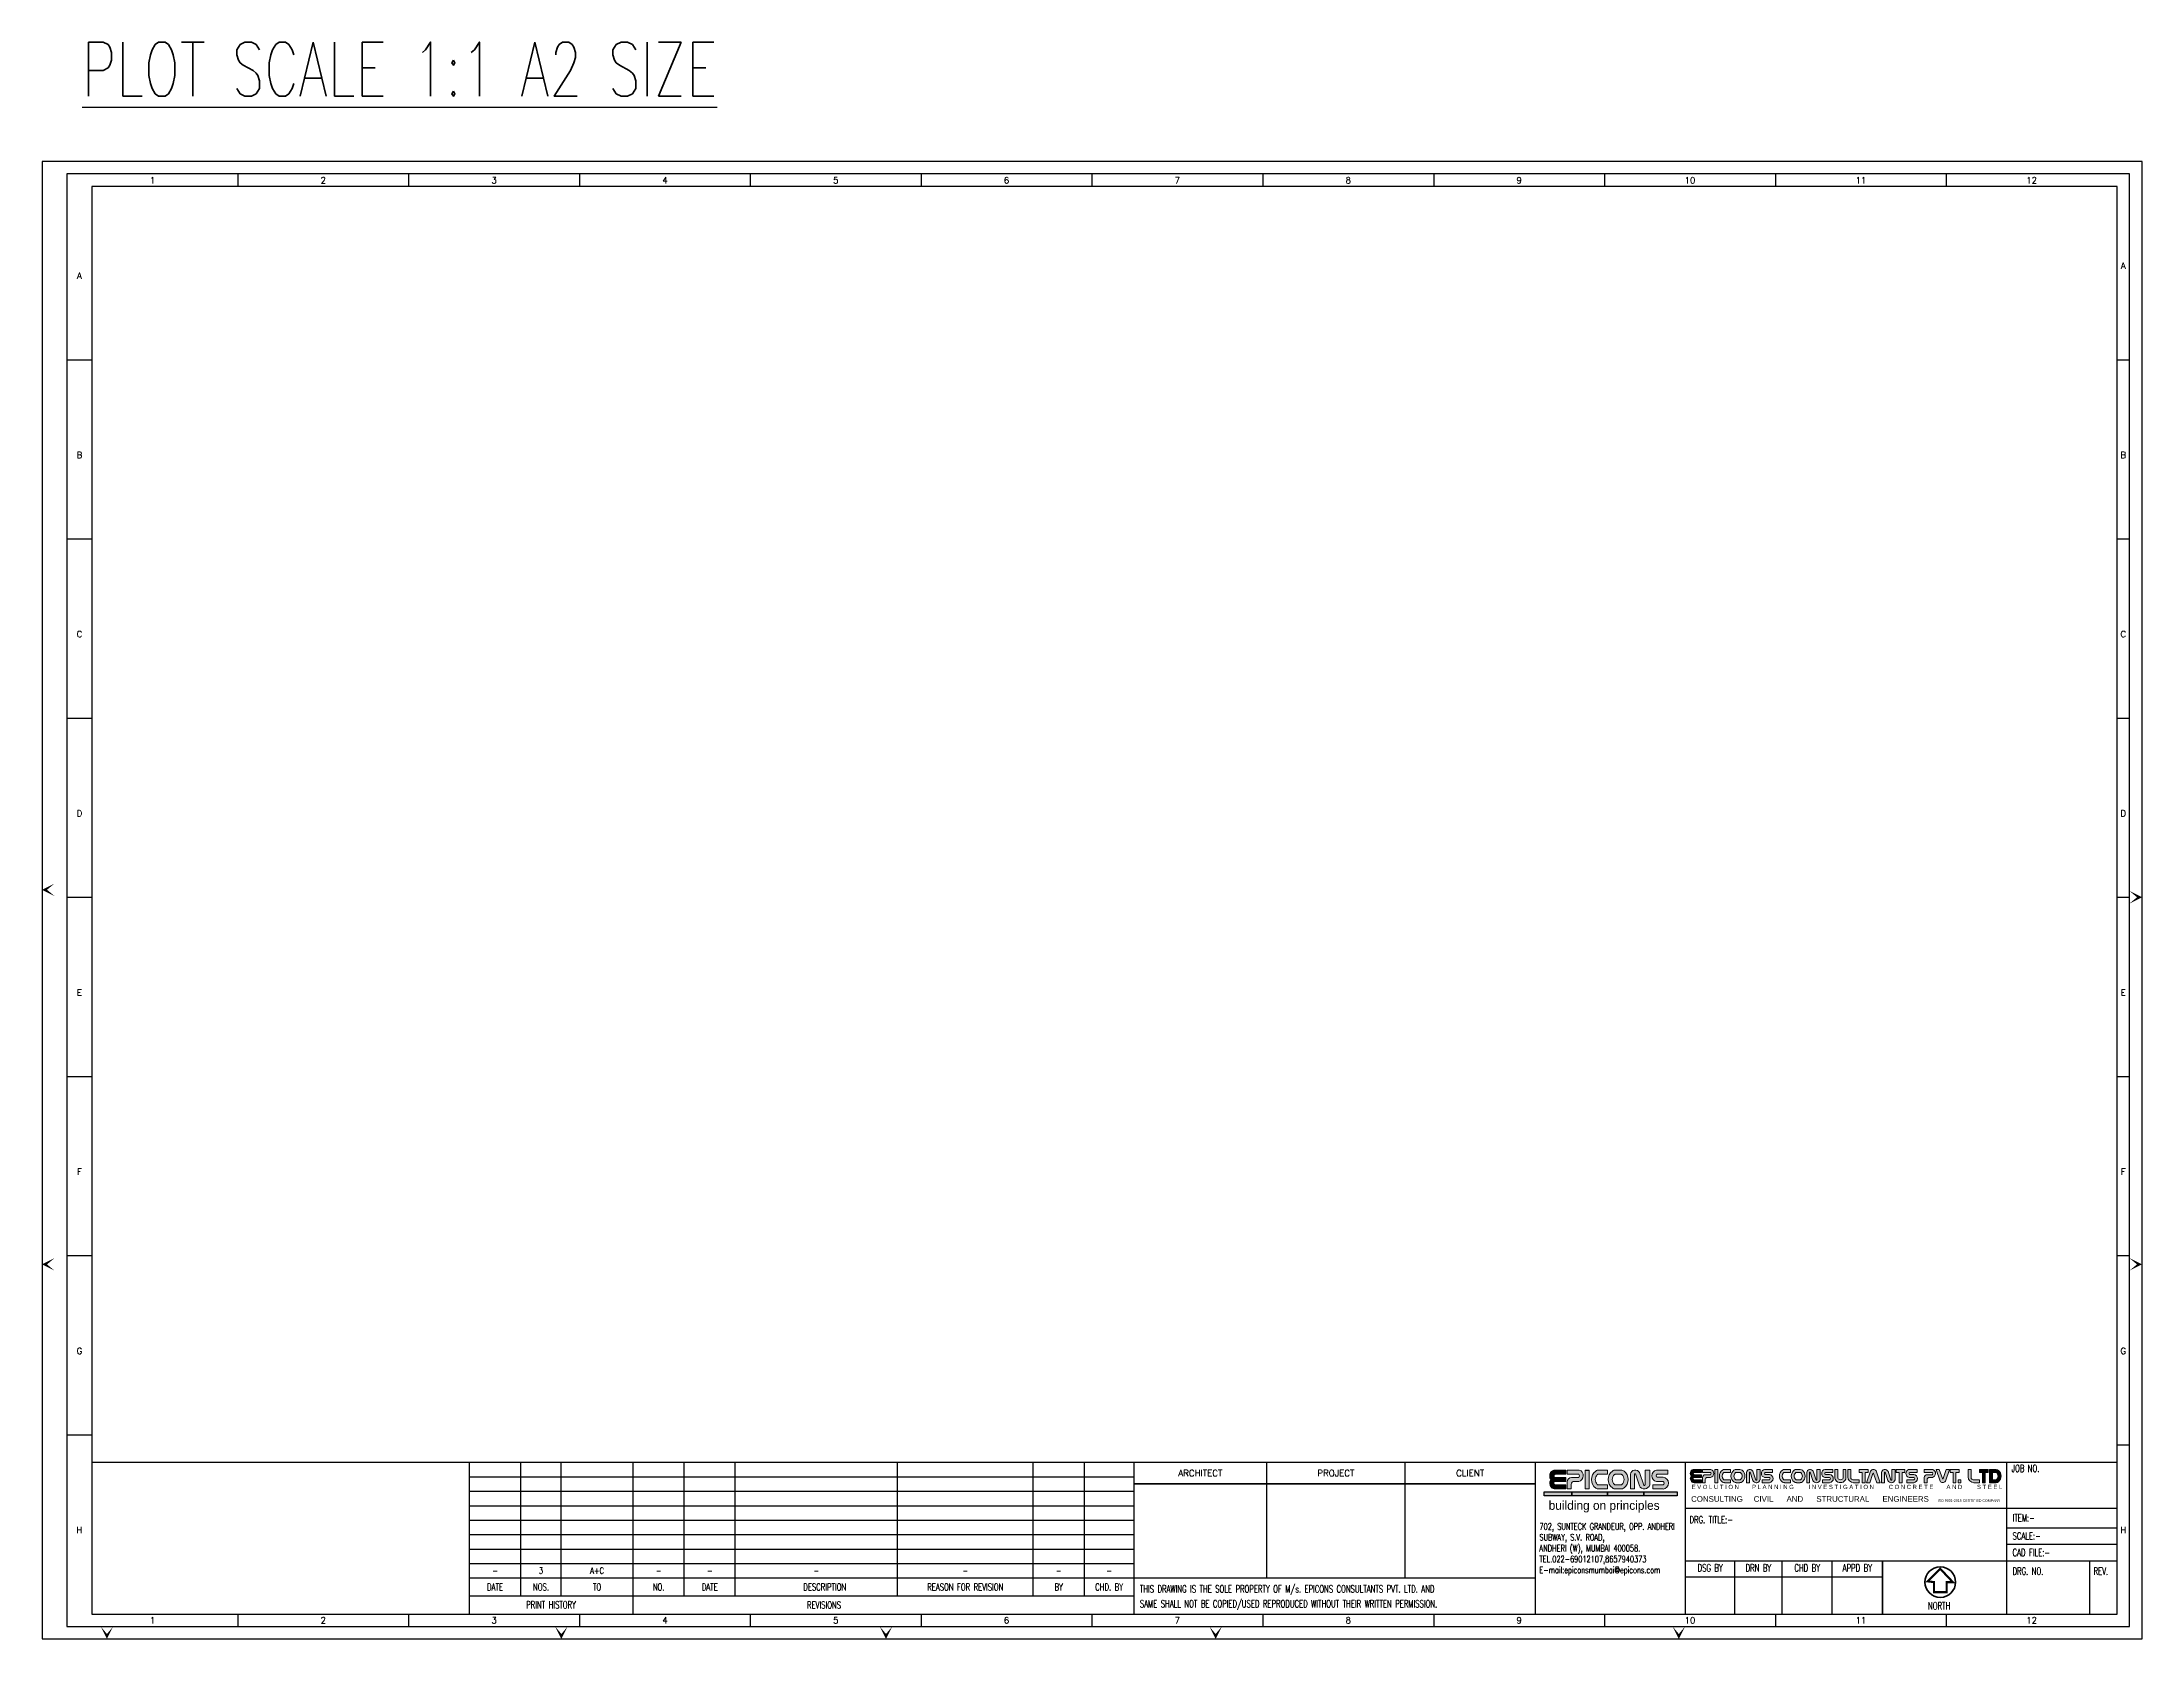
# Model space of a CAD drawing. Header units: inches. Extents: x 390771 to 646861, y -64061 to 219018.
# Drawn here: x 483585 to 541614, y 14852 to 58973 of the extents above; entities that cross this region are included whole.
import ezdxf
from ezdxf.enums import TextEntityAlignment as Align

# ---------------------------------------------------------------- set-up
doc = ezdxf.new("R2010")
doc.units = ezdxf.units.IN
doc.header["$MEASUREMENT"] = 0
doc.layers.add('00 ECPL LOGO', color=250, linetype='Continuous', lineweight=20)
doc.layers.add('S-TEXT', color=2, linetype='Continuous', lineweight=25)
for name, color, linetype in [('PNA', 8, 'Continuous'), ('S-TEXT-1', 4, 'Continuous'), ('SHEET', 7, 'Continuous'), ('TEXT', 4, 'Continuous'), ('TEXT (SHEET)', 4, 'Continuous'), ('TITLE', 6, 'Continuous')]:
    doc.layers.add(name, color=color, linetype=linetype)
doc.styles.add('ROMANS', font='simplex.shx', dxfattribs={"width": 0.7})
doc.styles.add('SEC. TEXT', font='arial.ttf', dxfattribs={"height": 180})
doc.styles.add('VA_ROOM_TEXT', font='GOTHIC.TTF')

# ---------------------------------------------------------------- blocks, each defined once
blk = doc.blocks.new('FOLDER')
at = {"layer": 'PNA'}
for points in [[(-1250, 2500), (0, 0), (0, 1000)], [(1250, 2500), (0, 0), (0, 1000)]]:
    blk.add_solid(points, dxfattribs=at)
blk = doc.blocks.new('zw$C05B')
at = {"layer": '00 ECPL LOGO'}
h = blk.add_hatch(color=152, dxfattribs=at)
h.dxf.hatch_style = 1
h.paths.add_polyline_path([(60044, 6488), (60044, 6657), (59623, 6657, 0.261636), (59446, 6557, 0.285841), (59448, 6287, 0.344902), (59479, 5974, 0.204992), (59629, 5910), (60044, 5910), (60044, 6075), (59639, 6075, -1), (59630, 6209), (60044, 6209), (60044, 6362), (59639, 6362, -1), (59637, 6488)])
h = blk.add_hatch(color=152, dxfattribs=at)
h.dxf.hatch_style = 1
h.paths.add_polyline_path([(60576, 6657), (60099, 6657), (60099, 6488), (60553, 6488, -0.440545), (60553, 6362), (60265, 6362, 0.414214), (60099, 6196), (60099, 5910), (60254, 5910), (60254, 6085, -0.414214), (60379, 6209), (60553, 6209, 0.757811)])
h.paths.add_polyline_path([(60963, 6657), (60801, 6657), (60801, 5910), (60963, 5910)])
h.paths.add_polyline_path([(61687, 6657), (61346, 6657, 0.154275), (61227, 6619, 0.519672), (61227, 5947, 0.154275), (61346, 5910), (61687, 5910), (61687, 6075), (61310, 6075, -0.210356), (61279, 6089, -0.388707), (61279, 6474, -0.210356), (61310, 6488), (61687, 6488)])
h.paths.add_polyline_path([(62211, 6657), (62000, 6657, 0.159018), (61878, 6617, 0.507969), (61878, 5949, 0.159018), (62000, 5910), (62211, 5910, 0.173791), (62343, 5957, 0.472311), (62343, 6609, 0.173791)])
h.paths.add_polyline_path([(62226, 6488, -0.185052), (62253, 6477, -0.445894), (62253, 6086, -0.185052), (62226, 6075), (61991, 6075, -0.185052), (61964, 6086, -0.445894), (61964, 6477, -0.185052), (61991, 6488)], flags=16)
h.paths.add_polyline_path([(62952, 6556, 0.723435), (62587, 6488), (62587, 5910), (62748, 5910), (62748, 6488, -0.723435), (62789, 6504), (62942, 6040, 0.724077), (63350, 6076), (63350, 6657), (63165, 6657), (63165, 6078, -0.755661), (63115, 6061)])
h.paths.add_polyline_path([(64062, 6657), (63614, 6657, 0.823713), (63614, 6206), (63878, 6206, -0.713272), (63878, 6075), (63476, 6075), (63476, 5910), (63878, 5910, 0.900309), (63878, 6373), (63646, 6373, -0.746931), (63646, 6488), (64062, 6488)])
h = blk.add_hatch(color=7, dxfattribs=at)
h.dxf.hatch_style = 1
h.paths.add_polyline_path([(65393, 6562), (65393, 6679), (65099, 6679, 0.261636), (64976, 6610, 0.285841), (64977, 6422, 0.344902), (64999, 6203, 0.204992), (65103, 6158), (65393, 6158), (65393, 6274), (65110, 6274, -1), (65104, 6367), (65393, 6367), (65393, 6473), (65110, 6473, -1), (65109, 6562)])
h = blk.add_hatch(color=7, dxfattribs=at)
h.dxf.hatch_style = 1
h.paths.add_polyline_path([(65763, 6679), (65431, 6679), (65431, 6562), (65747, 6562, -0.440545), (65747, 6473), (65547, 6473, 0.414214), (65431, 6358), (65431, 6158), (65539, 6158), (65539, 6281, -0.414214), (65626, 6367), (65747, 6367, 0.757811)])
h.paths.add_polyline_path([(66033, 6679), (65920, 6679), (65920, 6158), (66033, 6158)])
h.paths.add_polyline_path([(66538, 6679), (66300, 6679, 0.154275), (66217, 6653, 0.519672), (66217, 6185, 0.154275), (66300, 6158), (66538, 6158), (66538, 6274), (66275, 6274, -0.210356), (66253, 6283, -0.388707), (66253, 6552, -0.210356), (66275, 6562), (66538, 6562)])
h.paths.add_polyline_path([(66903, 6679), (66756, 6679, 0.159018), (66671, 6651, 0.507969), (66671, 6186, 0.159018), (66756, 6158), (66903, 6158, 0.173791), (66995, 6191, 0.472311), (66995, 6646, 0.173791)])
h.paths.add_polyline_path([(66913, 6562, -0.185052), (66932, 6554, -0.445894), (66932, 6281, -0.185052), (66913, 6274), (66750, 6274, -0.185052), (66730, 6281, -0.445894), (66730, 6554, -0.185052), (66750, 6562)], flags=16)
h.paths.add_polyline_path([(67419, 6609, 0.723435), (67165, 6562), (67165, 6158), (67277, 6158), (67277, 6562, -0.723435), (67306, 6573), (67412, 6249, 0.724077), (67697, 6274), (67697, 6679), (67568, 6679), (67568, 6276, -0.755661), (67533, 6264)])
h.paths.add_polyline_path([(68193, 6679), (67880, 6679, 0.823713), (67880, 6365), (68065, 6365, -0.713272), (68065, 6274), (67784, 6274), (67784, 6158), (68065, 6158, 0.900309), (68065, 6482), (67903, 6482, -0.746931), (67903, 6562), (68193, 6562)])
h = blk.add_hatch(color=7, dxfattribs=at)
h.dxf.hatch_style = 1
h.paths.add_polyline_path([(68904, 6679), (68666, 6679, 0.154275), (68582, 6653, 0.519672), (68582, 6185, 0.154275), (68666, 6158), (68904, 6158), (68904, 6274), (68641, 6274, -0.210932), (68619, 6284, -0.385278), (68618, 6552, -0.212895), (68640, 6562), (68904, 6562)])
h.paths.add_polyline_path([(69369, 6646, 0.173792), (69277, 6679), (69130, 6679, 0.159018), (69044, 6651, 0.507969), (69044, 6186, 0.159018), (69130, 6158), (69277, 6158, 0.173792), (69369, 6191, 0.472311)])
h.paths.add_polyline_path([(69287, 6562, -0.185053), (69306, 6554, -0.445893), (69306, 6281, -0.185053), (69287, 6274), (69123, 6274, -0.185053), (69104, 6281, -0.445893), (69104, 6554, -0.185053), (69123, 6562)], flags=16)
h.paths.add_polyline_path([(69536, 6562), (69536, 6158), (69649, 6158), (69649, 6562, -0.436861), (69665, 6579, -0.319738), (69678, 6569), (69784, 6249, 0.724077), (70068, 6274), (70068, 6679), (69939, 6679), (69939, 6276, -0.755661), (69904, 6264), (69791, 6609, 0.723435)])
h.paths.add_polyline_path([(70569, 6679), (70256, 6679, 0.823713), (70256, 6365), (70440, 6365, -0.713272), (70440, 6274), (70160, 6274), (70160, 6158), (70440, 6158, 0.900309), (70440, 6482), (70278, 6482, -0.746931), (70278, 6562), (70569, 6562)])
h.paths.add_polyline_path([(70762, 6679), (70650, 6679), (70650, 6339, 0.160106), (70678, 6253, 0.505303), (71054, 6253, 0.160106), (71082, 6339), (71082, 6679), (70973, 6679), (70973, 6340, -0.621318), (70762, 6340)])
h.paths.add_polyline_path([(71273, 6679), (71155, 6679), (71155, 6390, 0.414214), (71386, 6158), (71605, 6158), (71605, 6274), (71360, 6274, -0.414214), (71273, 6361)])
h.paths.add_polyline_path([(71962, 6679), (71605, 6679), (71605, 6564), (71721, 6564), (71721, 6158), (71834, 6158), (71834, 6564), (71962, 6564)])
h.paths.add_polyline_path([(72268, 6625, 0.539211), (72055, 6618), (71889, 6158), (72020, 6158), (72144, 6520, -0.708617), (72171, 6520), (72301, 6158), (72426, 6158)])
h.paths.add_polyline_path([(72740, 6609, 0.723435), (72485, 6562), (72485, 6158), (72598, 6158), (72598, 6562, -0.723435), (72626, 6573), (72733, 6249, 0.724077), (73017, 6274), (73017, 6679), (72888, 6679), (72888, 6276, -0.755661), (72853, 6264)])
h.paths.add_polyline_path([(73404, 6679), (73063, 6679), (73063, 6564), (73179, 6564), (73179, 6158), (73292, 6158), (73292, 6564), (73404, 6564)])
h.paths.add_polyline_path([(73888, 6679), (73597, 6679, 0.157568), (73512, 6652, 0.511532), (73512, 6392, 0.157569), (73597, 6365), (73759, 6365, -0.713272), (73759, 6274), (73479, 6274), (73479, 6158), (73759, 6158, 0.900308), (73759, 6482), (73604, 6482), (73598, 6482, -0.722204), (73598, 6564), (73888, 6564)])
h = blk.add_hatch(color=7, dxfattribs=at)
h.dxf.hatch_style = 1
h.paths.add_polyline_path([(74504, 6679), (74171, 6679), (74171, 6562), (74474, 6562, -0.270444), (74499, 6547, -0.26297), (74499, 6488, -0.270444), (74474, 6473), (74287, 6473, 0.414214), (74171, 6358), (74171, 6158), (74279, 6158), (74279, 6281, -0.414214), (74366, 6367), (74487, 6367, 0.757811)])
h.paths.add_polyline_path([(74757, 6679), (74632, 6679), (74790, 6212, 0.539211), (75003, 6219), (75169, 6679), (75038, 6679), (74914, 6318, -0.708617), (74887, 6318)])
h.paths.add_polyline_path([(75547, 6679), (75190, 6679), (75190, 6564), (75306, 6564), (75306, 6158), (75419, 6158), (75419, 6564), (75547, 6564)])
h.paths.add_polyline_path([(76014, 6679), (75896, 6679), (75896, 6390, 0.414214), (76127, 6158), (76346, 6158), (76346, 6274), (76101, 6274, -0.414214), (76014, 6361)])
h.paths.add_polyline_path([(75610, 6274), (75504, 6274), (75504, 6158), (75610, 6158)])
h = blk.add_hatch(color=7, dxfattribs=at)
h.dxf.hatch_style = 1
h.paths.add_polyline_path([(76346, 6679), (76346, 6564), (76462, 6564), (76462, 6158), (76575, 6158), (76575, 6564), (76687, 6564), (76687, 6679)])
h.paths.add_polyline_path([(76743, 6679), (76743, 6158), (76998, 6158, 0.189446), (77096, 6197, 0.435754), (77096, 6641, 0.189446), (76998, 6679)])
h.paths.add_polyline_path([(77001, 6564, -0.519112), (77001, 6274), (76853, 6274), (76853, 6564)], flags=16)
at = {"layer": 'S-TEXT'}
h = blk.add_hatch(color=142, dxfattribs=at)
h.dxf.hatch_style = 1
h.paths.add_polyline_path([(59188, 5800), (59188, 5643), (60283, 5643), (60283, 5800)])
h = blk.add_hatch(color=9, dxfattribs=at)
h.dxf.hatch_style = 1
h.paths.add_polyline_path([(60283, 5800), (61682, 5800), (61682, 5643), (60283, 5643)])
h = blk.add_hatch(color=142, dxfattribs=at)
h.dxf.hatch_style = 1
h.paths.add_polyline_path([(61682, 5643), (63116, 5643), (63116, 5800), (61682, 5800)])
h = blk.add_hatch(color=4, dxfattribs=at)
h.dxf.hatch_style = 1
h.paths.add_polyline_path([(63116, 5800), (63116, 5643), (64431, 5643), (64431, 5800)])
at = {"color": 1}
for p, q in [((81765, 6957), (1968, 6957)), ((64768, 5157), (81765, 5157)), ((64768, 3083), (81765, 3083)), ((16829, 2405), (43026, 2405)), ((16829, 1697), (43026, 1697)), ((64768, 2451), (72522, 2451))]:
    blk.add_line(p, q, dxfattribs=at)
for p, q in [((18873, 1697), (18873, 6957)), ((20456, 1697), (20456, 6957)), ((25309, 1697), (25309, 6957)), ((27319, 1697), (27319, 6957)), ((33709, 1697), (33709, 6957)), ((39052, 1697), (39052, 6957)), ((41075, 1697), (41075, 6957)), ((72522, 984), (72522, 3083))]:
    blk.add_line(p, q)
at = {"color": 5, "linetype": 'ByBlock', "lineweight": -2}
for p, q in [((16841, 6388), (43026, 6388)), ((16841, 5819), (43026, 5819)), ((16841, 5250), (43026, 5250)), ((16841, 4681), (43026, 4681)), ((77437, 4383), (81765, 4383)), ((16841, 4112), (43026, 4112)), ((16841, 3543), (43026, 3543)), ((77437, 3733), (81765, 3733)), ((16841, 2974), (43026, 2974)), ((66701, 984), (66701, 3083)), ((68567, 984), (68567, 3083)), ((70544, 984), (70544, 3083)), ((80682, 3083), (80682, 984))]:
    blk.add_line(p, q, dxfattribs=at)
at = {"flags": 128}
blk.add_lwpolyline([(0, 0), (82749, 0), (82749, 58210), (0, 58210)], close=True, dxfattribs=at)
at = {"color": 1, "const_width": 56.6}
for points in [[(16841, 997), (16841, 6957)], [(23286, 997), (23286, 6957)], [(43026, 984), (43026, 6957)], [(48258, 2400), (48258, 6957)], [(53706, 2400), (53706, 6957)], [(58846, 984), (58846, 6957)], [(64754, 984), (64754, 6957)], [(77419, 984), (77419, 6957)], [(43026, 6111), (58846, 6111)], [(72522, 984), (72522, 3083)], [(43026, 2400), (58846, 2400)]]:
    blk.add_lwpolyline(points, dxfattribs=at)
at = {"layer": '00 ECPL LOGO', "color": 7}
for p, q in [((60044, 6657, 0), (59623, 6657, 0)), ((60576, 6657, 0), (60099, 6657, 0)), ((60801, 6657, 0), (60963, 6657, 0)), ((60801, 6657, 0), (60801, 5910, 0)), ((60963, 6657, 0), (60963, 5910, 0)), ((61346, 6657, 0), (61687, 6657, 0)), ((61687, 6488, 0), (61687, 6657, 0)), ((62000, 6657, 0), (62211, 6657, 0)), ((63165, 6657, 0), (63350, 6657, 0)), ((63350, 6657, 0), (63165, 6657, 0)), ((63165, 6657, 0), (63165, 6075, 0)), ((63350, 6657, 0), (63350, 6075, 0)), ((63614, 6657, 0), (64062, 6657, 0)), ((64062, 6657, 0), (63614, 6657, 0)), ((64062, 6488, 0), (64062, 6657, 0)), ((65393, 6679), (65099, 6679)), ((65393, 6562), (65393, 6679)), ((65763, 6679), (65431, 6679)), ((65431, 6679), (65431, 6562)), ((65920, 6679), (66033, 6679)), ((65920, 6679), (65920, 6158)), ((66033, 6679), (66033, 6158)), ((66300, 6679), (66538, 6679)), ((66538, 6562), (66538, 6679)), ((66756, 6679), (66903, 6679)), ((67568, 6679), (67697, 6679)), ((67697, 6679), (67568, 6679)), ((67568, 6679), (67568, 6274)), ((67697, 6679), (67697, 6274)), ((67880, 6679), (68193, 6679)), ((68193, 6679), (67880, 6679)), ((68193, 6562), (68193, 6679)), ((68904, 6679), (68666, 6679)), ((68904, 6562), (68904, 6679)), ((69130, 6679), (69277, 6679)), ((69939, 6679), (70068, 6679)), ((69939, 6679), (70068, 6679)), ((70068, 6679), (69939, 6679)), ((69939, 6679), (69939, 6274)), ((70068, 6679), (70068, 6274)), ((70256, 6679), (70569, 6679)), ((70256, 6679), (70569, 6679)), ((70569, 6679), (70256, 6679)), ((70569, 6562), (70569, 6679)), ((70650, 6679), (70762, 6679)), ((70762, 6679), (70650, 6679)), ((70650, 6679), (70650, 6339)), ((70762, 6679), (70762, 6340)), ((70973, 6679), (71082, 6679)), ((71082, 6679), (70973, 6679)), ((70973, 6679), (70973, 6340)), ((71082, 6679), (71082, 6339)), ((71155, 6679), (71273, 6679)), ((71273, 6679), (71155, 6679)), ((71155, 6390), (71155, 6679)), ((71273, 6361), (71273, 6679)), ((71605, 6679), (71962, 6679)), ((71962, 6679), (71605, 6679)), ((71605, 6679), (71605, 6564)), ((71962, 6679), (71962, 6564)), ((72426, 6158), (72268, 6625)), ((72888, 6679), (73017, 6679)), ((72888, 6679), (73017, 6679)), ((73017, 6679), (72888, 6679)), ((72888, 6679), (73017, 6679)), ((72888, 6679), (72888, 6274)), ((73017, 6679), (73017, 6274)), ((73063, 6679), (73404, 6679)), ((73404, 6679), (73063, 6679)), ((73063, 6679), (73404, 6679)), ((73063, 6679), (73404, 6679)), ((73404, 6679), (73063, 6679)), ((73063, 6679), (73063, 6564)), ((73404, 6679), (73404, 6564)), ((73575, 6679), (73888, 6679)), ((73575, 6679), (73888, 6679)), ((73888, 6679), (73597, 6679)), ((73888, 6562), (73888, 6679)), ((74504, 6679), (74171, 6679)), ((74171, 6679), (74171, 6562)), ((74757, 6679), (74632, 6679)), ((74757, 6679), (74632, 6679)), ((74632, 6679), (74790, 6212)), ((74757, 6679), (74887, 6318)), ((75038, 6679), (74914, 6318)), ((75169, 6679), (75003, 6219)), ((75169, 6679), (75038, 6679)), ((75096, 6679), (75038, 6679)), ((75169, 6679), (75038, 6679)), ((75190, 6679), (75547, 6679)), ((75547, 6679), (75190, 6679)), ((75190, 6679), (75547, 6679)), ((75190, 6679), (75547, 6679)), ((75190, 6679), (75547, 6679)), ((75190, 6679), (75190, 6564)), ((75547, 6679), (75547, 6564)), ((75896, 6679), (76014, 6679)), ((76014, 6679), (75896, 6679)), ((75896, 6390), (75896, 6679)), ((76014, 6361), (76014, 6679)), ((76346, 6679), (76687, 6679)), ((76687, 6679), (76346, 6679)), ((76346, 6679), (76346, 6564)), ((76687, 6679), (76687, 6564)), ((76743, 6679), (76998, 6679)), ((76743, 6679), (76743, 6158)), ((59629, 5910, 0), (60044, 5910, 0)), ((59630, 6209, 0), (60044, 6209, 0)), ((60044, 6075, 0), (59630, 6075, 0)), ((59639, 6488, 0), (60044, 6488, 0)), ((60044, 6362, 0), (59639, 6362, 0)), ((60044, 6209, 0), (60044, 6362, 0)), ((60044, 5910, 0), (60044, 6075, 0)), ((60099, 6196, 0), (60099, 5910, 0)), ((60099, 5910, 0), (60254, 5910, 0)), ((60254, 6085, 0), (60254, 5910, 0)), ((60553, 6362, 0), (60265, 6362, 0)), ((60379, 6209, 0), (60553, 6209, 0)), ((60801, 5910, 0), (60963, 5910, 0)), ((61310, 6488, 0), (61687, 6488, 0)), ((61310, 6075, 0), (61687, 6075, 0)), ((61346, 5910, 0), (61687, 5910, 0)), ((61687, 5910, 0), (61687, 6075, 0)), ((61991, 6488, 0), (62226, 6488, 0)), ((61991, 6075, 0), (62226, 6075, 0)), ((62211, 5910, 0), (62000, 5910, 0)), ((62587, 6488, 0), (62587, 5910, 0)), ((62587, 5910, 0), (62748, 5910, 0)), ((62748, 6488, 0), (62748, 5910, 0)), ((62789, 6504, 0), (62942, 6040, 0)), ((62952, 6556, 0), (63115, 6061, 0)), ((63132, 5910, 0), (63165, 5910, 0)), ((63165, 5911, 0), (63165, 5910, 0)), ((63350, 6488, 0), (63350, 6488, 0)), ((63350, 6075, 0), (63350, 6075, 0)), ((63476, 5910, 0), (63476, 6075, 0)), ((63476, 6075, 0), (63878, 6075, 0)), ((63476, 5910, 0), (63878, 5910, 0)), ((63476, 5910, 0), (63878, 5910, 0)), ((63878, 6206, 0), (63614, 6206, 0)), ((63646, 6488, 0), (64062, 6488, 0)), ((63878, 6373, 0), (63646, 6373, 0)), ((65103, 6158), (65393, 6158)), ((65104, 6367), (65393, 6367)), ((65393, 6274), (65104, 6274)), ((65110, 6562), (65393, 6562)), ((65393, 6473), (65110, 6473)), ((65393, 6367), (65393, 6473)), ((65393, 6158), (65393, 6274)), ((65747, 6562), (65431, 6562)), ((65431, 6358), (65431, 6158)), ((65431, 6158), (65539, 6158)), ((65539, 6281), (65539, 6158)), ((65747, 6473), (65547, 6473)), ((65626, 6367), (65747, 6367)), ((65920, 6158), (66033, 6158)), ((66275, 6562), (66538, 6562)), ((66275, 6274), (66538, 6274)), ((66300, 6158), (66538, 6158)), ((66538, 6158), (66538, 6274)), ((66750, 6562), (66913, 6562)), ((66750, 6274), (66913, 6274)), ((66903, 6158), (66756, 6158)), ((67165, 6562), (67165, 6158)), ((67165, 6158), (67277, 6158)), ((67277, 6562), (67277, 6158)), ((67306, 6573), (67412, 6249)), ((67419, 6609), (67533, 6264)), ((67545, 6158), (67568, 6158)), ((67568, 6159), (67568, 6158)), ((67697, 6562), (67697, 6562)), ((67697, 6274), (67697, 6274)), ((67784, 6158), (67784, 6274)), ((67784, 6274), (68065, 6274)), ((67784, 6158), (68065, 6158)), ((67784, 6158), (68065, 6158)), ((68065, 6365), (67880, 6365)), ((67903, 6562), (68193, 6562)), ((68065, 6482), (67903, 6482)), ((68640, 6562), (68904, 6562)), ((68641, 6274), (68904, 6274)), ((68666, 6158), (68904, 6158)), ((68904, 6158), (68904, 6274)), ((69123, 6562), (69287, 6562)), ((69123, 6274), (69287, 6274)), ((69130, 6158), (69277, 6158)), ((69536, 6562), (69536, 6158)), ((69536, 6158), (69649, 6158)), ((69536, 6158), (69649, 6158)), ((69536, 6158), (69649, 6158)), ((69649, 6562), (69649, 6158)), ((69678, 6569), (69784, 6249)), ((69791, 6609), (69904, 6264)), ((70068, 6562), (70068, 6562)), ((70160, 6158), (70160, 6274)), ((70160, 6274), (70440, 6274)), ((70160, 6274), (70440, 6274)), ((70160, 6158), (70440, 6158)), ((70160, 6158), (70440, 6158)), ((70160, 6158), (70440, 6158)), ((70440, 6365), (70256, 6365)), ((70278, 6562), (70569, 6562)), ((70440, 6482), (70278, 6482)), ((71360, 6274), (71605, 6274)), ((71386, 6158), (71605, 6158)), ((71386, 6158), (71605, 6158)), ((71605, 6564), (71721, 6564)), ((71605, 6274), (71605, 6158)), ((71721, 6158), (71721, 6564)), ((71721, 6158), (71834, 6158)), ((71721, 6158), (71834, 6158)), ((71834, 6158), (71834, 6564)), ((71834, 6564), (71962, 6564)), ((71889, 6158), (72055, 6618)), ((71889, 6158), (72020, 6158)), ((71962, 6158), (72020, 6158)), ((72020, 6158), (72144, 6520)), ((72301, 6158), (72171, 6520)), ((72301, 6158), (72426, 6158)), ((72301, 6158), (72426, 6158)), ((72485, 6562), (72485, 6158)), ((72485, 6158), (72598, 6158)), ((72485, 6158), (72598, 6158)), ((72485, 6158), (72598, 6158)), ((72598, 6562), (72598, 6158)), ((72626, 6573), (72733, 6249)), ((72740, 6609), (72853, 6264)), ((73017, 6562), (73017, 6562)), ((73017, 6274), (73017, 6274)), ((73063, 6564), (73179, 6564)), ((73063, 6564), (73179, 6564)), ((73179, 6158), (73179, 6564)), ((73179, 6158), (73292, 6158)), ((73179, 6158), (73292, 6158)), ((73179, 6158), (73292, 6158)), ((73179, 6158), (73292, 6158)), ((73292, 6158), (73292, 6564)), ((73292, 6564), (73404, 6564)), ((73292, 6564), (73404, 6564)), ((73479, 6158), (73479, 6274)), ((73479, 6274), (73759, 6274)), ((73479, 6274), (73759, 6274)), ((73479, 6274), (73759, 6274)), ((73479, 6158), (73759, 6158)), ((73479, 6158), (73759, 6158)), ((73479, 6158), (73759, 6158)), ((73479, 6158), (73759, 6158)), ((73479, 6158), (73759, 6158)), ((73759, 6365), (73575, 6365)), ((73597, 6365), (73747, 6365)), ((73598, 6564), (73888, 6564)), ((73759, 6482), (73598, 6482)), ((73604, 6482), (73759, 6482)), ((74474, 6562), (74171, 6562)), ((74171, 6358), (74171, 6158)), ((74171, 6158), (74279, 6158)), ((74279, 6281), (74279, 6158)), ((74474, 6473), (74287, 6473)), ((74366, 6367), (74487, 6367)), ((75190, 6564), (75306, 6564)), ((75190, 6564), (75306, 6564)), ((75306, 6158), (75306, 6564)), ((75306, 6158), (75419, 6158)), ((75306, 6158), (75419, 6158)), ((75306, 6158), (75419, 6158)), ((75419, 6158), (75419, 6564)), ((75419, 6564), (75547, 6564)), ((75419, 6564), (75547, 6564)), ((76101, 6274), (76346, 6274)), ((76127, 6158), (76346, 6158)), ((76127, 6158), (76346, 6158)), ((76346, 6564), (76462, 6564)), ((76462, 6564), (76346, 6564)), ((76346, 6274), (76346, 6158)), ((76462, 6158), (76462, 6564)), ((76462, 6158), (76575, 6158)), ((76462, 6158), (76575, 6158)), ((76462, 6158), (76575, 6158)), ((76462, 6158), (76575, 6158)), ((76479, 6158), (76575, 6158)), ((76479, 6158), (76575, 6158)), ((76479, 6158), (76575, 6158)), ((76479, 6158), (76575, 6158)), ((76575, 6158), (76575, 6564)), ((76575, 6564), (76687, 6564)), ((76575, 6564), (76687, 6564)), ((76687, 6564), (76575, 6564)), ((76743, 6158), (76998, 6158)), ((76853, 6564), (76853, 6274)), ((76853, 6564), (76991, 6564)), ((76853, 6274), (76991, 6274))]:
    blk.add_line(p, q, dxfattribs=at)
at = {"layer": '00 ECPL LOGO', "color": 7, "elevation": 0}
for points in [[(59623, 6657), (60044, 6657), (60044, 6488)], [(60553, 6488), (60099, 6488), (60099, 6657), (60576, 6657)], [(61346, 6657), (61687, 6657)], [(62000, 6657), (62211, 6657)], [(63165, 6657), (63350, 6657)], [(63614, 6657), (64062, 6657)]]:
    blk.add_lwpolyline(points, dxfattribs=at)
at = {"layer": '00 ECPL LOGO', "color": 7}
blk.add_lwpolyline([(75504, 6274), (75610, 6274), (75610, 6158), (75504, 6158)], close=True, dxfattribs=at)
for centre, radius, start, end in [((59623, 6449, 0), 207, 90, 148.64797), ((60502, 6436, 0), 233, 282.71879, 71.3398), ((61346, 6449, 0), 207, 90, 125.08074), ((62000, 6449, 0), 207, 90, 126.14172), ((62211, 6449, 0), 207, 50.56378, 90), ((62781, 6462, 0), 195, 28.74999, 172.28311), ((63658, 6431, 0), 230, 101.04253, 258.95747), ((65099, 6535), 144, 90, 148.64797), ((65711, 6526), 162, 282.71879, 71.3398), ((66381, 6419), 286, 125.08074, 234.91926), ((66300, 6535), 144, 90, 125.08074), ((66841, 6419), 288, 126.14172, 233.85828), ((66756, 6535), 144, 90, 126.14172), ((66903, 6535), 144, 50.56378, 90), ((66808, 6419), 295, 309.43622, 50.56378), ((67300, 6543), 136, 28.74999, 172.28311), ((67911, 6522), 160, 101.04253, 258.95747), ((68747, 6419), 286, 125.08074, 234.91926), ((68666, 6535), 144, 90, 125.08074), ((69214, 6419), 288, 126.14172, 233.85828), ((69130, 6535), 144, 90, 126.14172), ((69277, 6535), 144, 50.56378, 90), ((69181, 6419), 295, 309.43622, 50.56378), ((69671, 6543), 136, 28.74999, 172.28311), ((70287, 6522), 160, 101.04253, 258.95747), ((72164, 6552), 127, 35.16598, 148.50219), ((72620, 6543), 136, 28.74999, 172.28311), ((73606, 6522), 160, 125.81796, 234.18198), ((73597, 6535), 144, 90, 125.81796), ((74452, 6526), 162, 282.71879, 71.3398), ((76998, 6535), 144, 47.09074, 90), ((76890, 6419), 303, 312.90926, 47.09074), ((59664, 6424, 0), 255, 148.64797, 212.45631), ((59664, 6150, 0), 255, 147.54369, 223.66124), ((59629, 6117, 0), 207, 223.66124, 270), ((59635, 6142, 0), 67.1, 94.02421, 265.97579), ((59638, 6425, 0), 63.2, 88.76368, 271.23632), ((60265, 6196, 0), 166, 90, 180), ((60379, 6085, 0), 124, 90, 180), ((60495, 6425, 0), 85.7, 312.44874, 47.55126), ((61463, 6283, 0), 410, 125.08074, 234.91926), ((61490, 6282, 0), 285, 137.51709, 222.48291), ((61346, 6117, 0), 207, 234.91926, 270), ((61310, 6446, 0), 41.5, 90, 137.51709), ((61310, 6117, 0), 41.5, 222.48291, 270), ((62122, 6283, 0), 413, 126.14172, 233.85828), ((62139, 6282, 0), 263, 131.93642, 228.06358), ((62000, 6117, 0), 207, 233.85828, 270), ((61991, 6446, 0), 41.5, 90, 131.93642), ((61991, 6117, 0), 41.5, 228.06358, 270), ((62211, 6117, 0), 207, 270, 309.43622), ((62226, 6446, 0), 41.5, 48.06358, 90), ((62226, 6117, 0), 41.5, 270, 311.93642), ((62078, 6282, 0), 263, 311.93642, 48.06358), ((62075, 6283, 0), 423, 309.43622, 50.56378), ((62771, 6489, 0), 23.2, 40.01913, 183.55226), ((63140, 6125, 0), 215, 203.2219, 346.75502), ((63137, 6077, 0), 27.2, 214.07961, 357.61273), ((63663, 6430, 0), 59.9, 106.48558, 253.51442), ((63854, 6141, 0), 233, 276.00604, 83.99396), ((63856, 6140, 0), 68.8, 289.00161, 70.99839), ((65128, 6517), 178, 148.64797, 212.45631), ((65128, 6326), 178, 147.54369, 223.66124), ((65103, 6303), 144, 223.66124, 270), ((65107, 6321), 46.7, 94.02421, 265.97579), ((65109, 6518), 44.1, 88.76368, 271.23632), ((65547, 6358), 116, 90, 180), ((65626, 6281), 86.7, 90, 180), ((65707, 6518), 59.7, 312.44874, 47.55126), ((66400, 6418), 199, 137.51709, 222.48291), ((66300, 6303), 144, 234.91926, 270), ((66275, 6533), 28.9, 90, 137.51709), ((66275, 6303), 28.9, 222.48291, 270), ((66853, 6418), 183, 131.93642, 228.06358), ((66756, 6303), 144, 233.85828, 270), ((66750, 6533), 28.9, 90, 131.93642), ((66750, 6303), 28.9, 228.06358, 270), ((66903, 6303), 144, 270, 309.43622), ((66913, 6533), 28.9, 48.06358, 90), ((66913, 6303), 28.9, 270, 311.93642), ((66810, 6418), 183, 311.93642, 48.06358), ((67293, 6563), 16.2, 40.01913, 183.55226), ((67550, 6308), 150, 203.2219, 346.75502), ((67549, 6275), 19, 214.07961, 357.61273), ((67915, 6522), 41.7, 106.48558, 253.51442), ((68048, 6320), 162, 276.00604, 83.99396), ((68049, 6319), 48, 289.00161, 70.99839), ((68767, 6418), 200, 138.07412, 222.35635), ((68666, 6303), 144, 234.91926, 270), ((68640, 6533), 28.9, 90, 138.07412), ((68641, 6303), 28.9, 222.35635, 270), ((69227, 6418), 183, 131.93642, 228.06358), ((69130, 6303), 144, 233.85828, 270), ((69123, 6533), 28.9, 90, 131.93642), ((69123, 6303), 28.9, 228.06358, 270), ((69277, 6303), 144, 270, 309.43622), ((69287, 6533), 28.9, 48.06358, 90), ((69287, 6303), 28.9, 270, 311.93642), ((69184, 6418), 183, 311.93642, 48.06358), ((69665, 6563), 16.2, 89.15773, 183.55226), ((69665, 6564), 14.4, 18.23344, 89.15773), ((69922, 6308), 150, 203.2219, 346.85165), ((69920, 6275), 19, 214.07961, 357.61273), ((70290, 6522), 41.7, 106.48558, 253.51442), ((70423, 6320), 162, 276.00604, 83.99396), ((70425, 6319), 48, 289.00161, 70.99839), ((70794, 6339), 144, 180, 216.38482), ((70866, 6392), 233, 216.38482, 323.61518), ((70868, 6392), 118, 206.29314, 333.70686), ((70938, 6339), 144, 323.61518, 0), ((71386, 6390), 231, 180, 270), ((71360, 6361), 86.7, 180, 270), ((72158, 6515), 14.4, 19.76646, 161.05459), ((72614, 6563), 16.2, 40.01913, 183.55226), ((72871, 6308), 150, 203.2219, 346.75502), ((72869, 6275), 19, 214.07961, 357.61273), ((73597, 6509), 144, 234.18198, 270), ((73611, 6523), 43.6, 108.32609, 238.19572), ((73604, 6510), 28.9, 238.19572, 270), ((73742, 6320), 162, 276.00604, 83.99396), ((73744, 6319), 48, 289.00161, 70.99839), ((74287, 6358), 116, 90, 180), ((74366, 6281), 86.7, 90, 180), ((74474, 6533), 28.9, 29.46718, 90), ((74474, 6502), 28.9, 270, 330.53282), ((74447, 6518), 59.7, 330.53282, 29.46718), ((74894, 6286), 127, 215.16598, 328.50219), ((74900, 6323), 14.4, 199.76646, 341.05459), ((76127, 6390), 231, 180, 270), ((76101, 6361), 86.7, 180, 270), ((76991, 6535), 28.9, 51.48158, 90), ((76991, 6303), 28.9, 270, 308.51842), ((76998, 6303), 144, 270, 312.90926), ((76899, 6419), 177, 308.51842, 51.48158)]:
    blk.add_arc(centre, radius, start, end, dxfattribs=at)
at = {"layer": 'PNA'}
for p, q in [((7716, 57718), (7716, 57226)), ((14447, 57718), (14447, 57226)), ((21179, 57718), (21179, 57226)), ((27911, 57718), (27911, 57226)), ((34643, 57718), (34643, 57226)), ((41374, 57718), (41374, 57226)), ((48106, 57718), (48106, 57226)), ((54838, 57718), (54838, 57226)), ((61569, 57718), (61569, 57226)), ((68301, 57718), (68301, 57226)), ((75033, 57718), (75033, 57226)), ((984, 50402), (1968, 50402)), ((81765, 50402), (82257, 50402)), ((984, 43342), (1968, 43342)), ((81765, 43342), (82257, 43342)), ((984, 36282), (1968, 36282)), ((81765, 36282), (82257, 36282)), ((984, 29223), (1968, 29223)), ((81765, 29223), (82257, 29223)), ((984, 22163), (1968, 22163)), ((81765, 22163), (82257, 22163)), ((984, 15103), (1968, 15103)), ((81765, 15103), (82257, 15103)), ((984, 8044), (1968, 8044)), ((81765, 7650), (82257, 7650)), ((7716, 984), (7716, 492)), ((14447, 984), (14447, 492)), ((21179, 984), (21179, 492)), ((27911, 984), (27911, 492)), ((34643, 984), (34643, 492)), ((41374, 984), (41374, 492)), ((48106, 984), (48106, 492)), ((54838, 984), (54838, 492)), ((61569, 984), (61569, 492)), ((68301, 984), (68301, 492)), ((75033, 984), (75033, 492))]:
    blk.add_line(p, q, dxfattribs=at)
at = {"layer": 'PNA', "color": 1}
for points in [[(984, 492), (82257, 492), (82257, 57718), (984, 57718)], [(1968, 984), (81765, 984), (81765, 57226), (1968, 57226)]]:
    blk.add_lwpolyline(points, close=True, dxfattribs=at)
at = {"layer": 'S-TEXT', "elevation": 0}
blk.add_lwpolyline([(60801, 6657), (60963, 6657)], dxfattribs=at)
at = {"layer": 'S-TEXT', "color": 7, "elevation": 0}
for points in [[(59188, 5800), (60283, 5800), (60283, 5643), (59188, 5643)], [(60283, 5800), (61682, 5800), (61682, 5643), (60283, 5643)], [(61682, 5800), (63116, 5800), (63116, 5643), (61682, 5643)], [(63116, 5800), (64431, 5800), (64431, 5643), (63116, 5643)]]:
    blk.add_lwpolyline(points, close=True, dxfattribs=at)
at = {"layer": 'PNA', "xscale": 0.1967862005670763, "yscale": 0.1967862005670763, "zscale": 0.1967862005670763}
for p, rotation in [((0, 29518), 270), ((82749, 29223), 90), ((0, 14759), 270), ((82749, 14759), 90)]:
    blk.add_blockref('FOLDER', p, dxfattribs=dict(at, rotation=rotation))
at = {"layer": 'PNA', "xscale": 0.1967862009743818, "yscale": 0.1967862009743818, "zscale": 0.1967862009743818}
for p in [(2558, 0), (20466, 0), (33257, 0), (46245, 0), (64497, 0)]:
    blk.add_blockref('FOLDER', p, dxfattribs=at)
at = {"layer": '00 ECPL LOGO', "color": 152, "style": 'VA_ROOM_TEXT'}
blk.add_text('building on principles', height=350, dxfattribs=at).set_placement((59370, 5089, 0))
at = {"layer": '00 ECPL LOGO', "color": 7, "attachment_point": 1, "style": 'SEC. TEXT'}
for s, insert, char_height, width in [('E V O L U T I O N        P L A N N I N G         I N V E S T I G A T I O N         C O N C R E T E        A N D         S T E E L', (65003, 6075), 166.72, 495161.4), ('CONSULTING     CIVIL      AND      STRUCTURAL      ENGINEERS', (64982, 5628), 222.29, 551024.84), ('ISO 9001-2015 CERTIFIED COMPANY', (74697, 5503), 100.03, 482697.67)]:
    blk.add_mtext(s, dxfattribs=dict(at, insert=insert, char_height=char_height, width=width))
at = {"layer": 'PNA', "style": 'ROMANS'}
for s, p in [('1', (4351, 57472)), ('2', (11082, 57472)), ('3', (17814, 57472)), ('4', (24546, 57472)), ('5', (31278, 57472)), ('6', (38009, 57472)), ('7', (44741, 57472)), ('8', (51473, 57472)), ('9', (58204, 57472)), ('10', (64936, 57472)), ('11', (71668, 57472)), ('12', (78400, 57472)), ('A', (1476, 53709)), ('A', (82011, 54102)), ('B', (1476, 46649)), ('B', (82011, 46649)), ('C', (1476, 39589)), ('C', (82011, 39589)), ('D', (1476, 32529)), ('D', (82011, 32529)), ('E', (1476, 25470)), ('E', (82011, 25470)), ('F', (1476, 18410)), ('F', (82011, 18410)), ('G', (1476, 11350)), ('G', (82011, 11350)), ('H', (1476, 4291)), ('H', (82011, 4291)), ('1', (4351, 738)), ('2', (11082, 738)), ('3', (17814, 738)), ('4', (24546, 738)), ('5', (31278, 738)), ('6', (38009, 738)), ('7', (44741, 738)), ('8', (51473, 738)), ('9', (58204, 738)), ('10', (64936, 738)), ('11', (71668, 738)), ('12', (78400, 738))]:
    blk.add_text(s, height=246, dxfattribs=at).set_placement(p, align=Align.MIDDLE)
at = {"layer": 'S-TEXT-1', "insert": (59006, 4563, 9), "char_height": 257.03, "width": 5491.34, "attachment_point": 1, "style": 'ROMANS'}
blk.add_mtext('702, SUNTECK GRANDEUR, OPP. ANDHERI SUBWAY, S.V. ROAD,\\PANDHERI (W), MUMBAI 400058.\\PTEL.022-69012107,8657940373\\PE-mail:epiconsmumbai@epicons.com', dxfattribs=at)
at = {"layer": 'TEXT (SHEET)', "color": 2, "style": 'ROMANS'}
for s, p in [('ARCHITECT', (45642, 6534)), ('PROJECT', (50982, 6534)), ('CLIENT', (56276, 6534))]:
    blk.add_text(s, height=249.9, dxfattribs=at).set_placement(p, align=Align.MIDDLE_CENTER)
at = {"layer": 'TEXT (SHEET)', "color": 4, "style": 'ROMANS', "width": 0.7}
for s, height, p in [('JOB NO.', 283.1, (77611, 6579)), ('THIS DRAWING IS THE SOLE PROPERTY OF M/s. EPICONS CONSULTANTS PVT. LTD. AND', 283.06, (43259, 1832)), ('SAME SHALL NOT BE COPIED/USED REPRODUCED WITHOUT THEIR WRITTEN PERMISSION.', 283.06, (43259, 1247)), ('NORTH', 283.1, (74318, 1166))]:
    blk.add_text(s, height=height, dxfattribs=at).set_placement(p)
for s, height, p in [('DRG. TITLE:-', 283.06, (64920, 4699)), ('SCALE:-', 283.1, (77648, 4058)), ('ITEM:-', 283.1, (77648, 4770)), ('CAD FILE:-', 283.1, (77648, 3408)), ('DRG. NO. ', 283.1, (77648, 2675)), ('REV.', 283.1, (80838, 2675))]:
    blk.add_text(s, height=height, dxfattribs=at).set_placement(p, align=Align.MIDDLE_LEFT)
for s, height, p in [('DSG BY', 283.1, (65735, 2802)), ('DRN BY', 283.1, (67634, 2802)), ('CHD BY', 283.1, (69556, 2802)), ('APPD BY', 283.1, (71533, 2802)), ('DATE', 283.1, (17851, 2051)), ('NOS.', 283.1, (19664, 2051)), ('TO', 283.1, (21871, 2051)), ('NO.', 283.1, (24298, 2051)), ('DATE', 283.1, (26314, 2051)), ('DESCRIPTION', 283.06, (30844, 2051)), ('REASON FOR REVISION', 283.06, (36381, 2051)), ('BY', 283.1, (40063, 2051)), ('CHD. BY', 283.1, (42050, 2051)), ('PRINT HISTORY', 283.06, (20058, 1347)), ('REVISIONS', 283.1, (30815, 1341))]:
    blk.add_text(s, height=height, dxfattribs=at).set_placement(p, align=Align.MIDDLE_CENTER)

msp = doc.modelspace()

# ---------------------------------------------------------------- linework, layer by layer
at = {"layer": 'TITLE', "color": 1, "const_width": 59.1}
msp.add_lwpolyline([(536039.5, 16789.8), (535693.3, 16443.5), (535864.7, 16423.4), (535864.7, 16144.7), (536214.4, 16144.7), (536214.4, 16423.4), (536385.7, 16423.4)], close=True, dxfattribs=at)
at = {"layer": 'TITLE', "lineweight": 35}
msp.add_circle((536039.5, 16423.4), 422.1, dxfattribs=at)

# ---------------------------------------------------------------- block references
at = {"layer": 'SHEET', "xscale": 0.7012622720897618, "yscale": 0.7012622720897618, "zscale": 0.7012622720897618}
msp.add_blockref('zw$C05B', (483585.3, 14851.5), dxfattribs=at)

# ---------------------------------------------------------------- texts
at = {"layer": 'TEXT', "color": 2, "style": 'ROMANS', "width": 0.8}
for s, height, p in [('-', 172.5, (496107.4, 16737.3)), ('3', 172.5, (497375, 16737.3)), ('A+C', 172.45, (498922.6, 16737.3)), ('-', 172.5, (500624.5, 16737.3)), ('-', 172.5, (502038.4, 16737.3)), ('-', 172.5, (504983.7, 16737.3)), ('-', 172.5, (509097.5, 16737.3)), ('-', 172.5, (511680, 16737.3)), ('-', 172.5, (513073.4, 16737.3))]:
    msp.add_text(s, height=height, dxfattribs=at).set_placement(p, align=Align.MIDDLE_CENTER)
at = {"layer": 'TITLE', "color": 2, "style": 'ROMANS', "width": 0.7}
msp.add_text('%%UPLOT SCALE 1:1 A2 SIZE', height=1500, dxfattribs=at).set_placement((484691.6, 57473.4))

doc.saveas('drawing.dxf')
